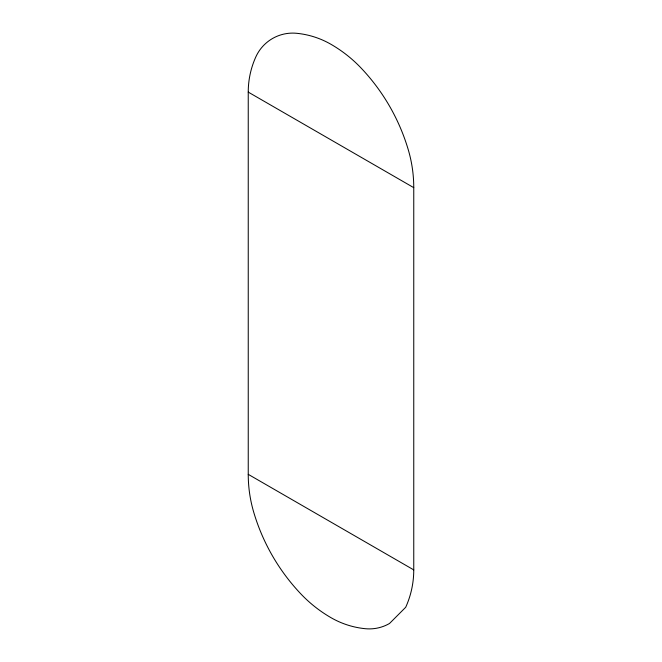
<?xml version="1.0" encoding="UTF-8"?>
<svg xmlns="http://www.w3.org/2000/svg" width="662" height="662" viewBox="0 0 662 662"><rect width="100%" height="100%" fill="white"/><g stroke="black" fill="none" stroke-linecap="round" stroke-linejoin="round"><path stroke-width="0.99" d="M248.242 92.101L413.758 187.66L413.758 569.899A90.677 90.677 0 0 1 405.698 607.277L389.521 623.48A40.498 40.498 0 0 1 365.283 628.701A85.398 85.398 0 0 1 331 617.679A133.741 133.741 0 0 1 300.78 593.831A202.042 202.042 0 0 1 253.786 512.438A133.741 133.741 0 0 1 248.242 474.34L248.242 92.101A85.398 85.398 0 0 1 255.838 56.899A40.498 40.498 0 0 1 296.717 33.299A85.398 85.398 0 0 1 331 44.321A133.741 133.741 0 0 1 361.22 68.169A202.042 202.042 0 0 1 408.214 149.562A133.741 133.741 0 0 1 413.758 187.66M248.242 474.34L413.758 569.899"/></g></svg>
